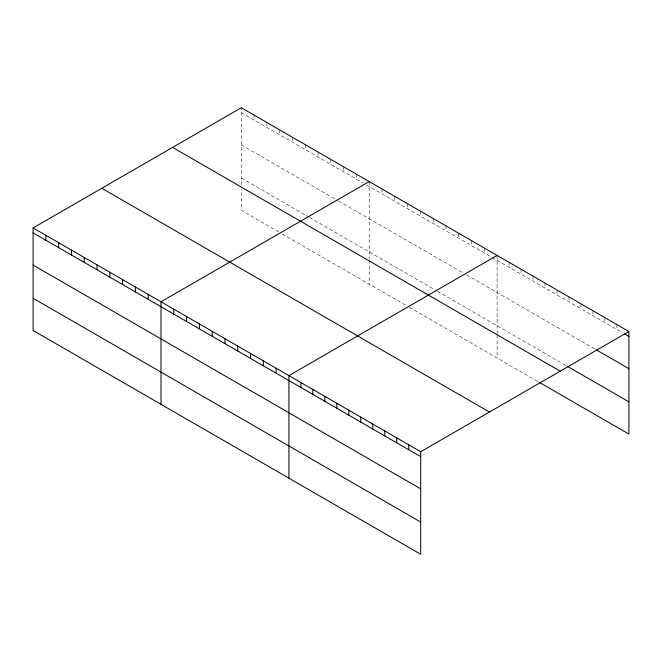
<?xml version="1.0" encoding="UTF-8"?>
<svg xmlns="http://www.w3.org/2000/svg" width="662" height="662" viewBox="0 0 662 662"><rect width="100%" height="100%" fill="white"/><g stroke="black" fill="none" stroke-linecap="round" stroke-linejoin="round"><path stroke-width="0.5" stroke-dasharray="3.31 2.48" d="M241.299 185.12L241.299 107.732M241.299 112.664L363.239 183.068M366.649 185.037L491.146 256.914M491.998 257.402L622.909 332.986M241.299 144.879L337.661 200.512M338.514 201.008L463.011 272.885M466.42 274.854L595.527 349.395M241.299 178.07L308.666 216.962M309.518 217.459L436.572 290.808M437.425 291.305L566.432 365.788M278.818 231.948L241.299 210.284L241.299 189.15M282.227 233.918L407.577 306.291M409.29 307.276L538.189 381.693M616.918 324.595L616.918 329.527M604.936 317.677L604.936 322.609M592.962 310.759L592.962 315.691M580.979 303.841L580.979 308.782M568.997 296.924L568.997 301.864M557.015 290.006L557.015 294.946M545.041 283.088L545.041 288.028M533.059 276.178L533.059 281.11M521.077 269.26L521.077 274.192M509.095 262.342L509.095 267.274M497.112 255.424L497.112 333.822M497.112 334.823L497.112 357.985M484.327 248.043L484.327 252.975M471.534 240.654L471.534 245.594M458.741 233.272L458.741 238.204M445.956 225.883L445.956 230.823M433.163 218.501L433.163 223.433M420.37 211.12L420.37 216.052M407.577 203.731L407.577 208.671M394.792 196.349L394.792 201.281M381.999 188.96L381.999 193.9M369.206 181.578L369.206 258.966M369.206 259.976L369.206 284.13M356.421 174.197L356.421 179.129M343.628 166.807L343.628 171.748M330.834 159.426L330.834 164.358M318.041 152.037L318.041 156.977M305.256 144.655L305.256 149.587M292.463 137.266L292.463 142.206M279.67 129.884L279.67 134.816M266.885 122.503L266.885 127.435M254.092 115.114L254.092 120.054"/><path stroke-width="0.99" d="M420.701 488.862L420.701 451.716L33.1 227.935L33.1 330.487L420.701 554.268L420.701 488.862L33.1 265.081M539.05 382.189L628.9 434.065L628.9 331.513L241.299 107.732L33.1 227.935M369.206 181.578L161.007 301.781L161.007 404.341M497.112 255.424L288.913 375.627L288.913 478.187M420.701 451.716L628.9 331.513M624.622 333.971L628.9 336.445M596.379 349.884L628.9 368.66M567.284 366.276L628.9 401.851M172.592 147.394L560.193 371.175M101.807 188.265L489.408 412.045M33.1 232.867L420.701 456.648M33.1 298.272L420.701 522.053M408.719 444.798L408.719 449.73M396.737 437.88L396.737 442.812M384.763 430.962L384.763 435.894M372.78 424.044L372.78 428.984M360.798 417.126L360.798 422.066M348.816 410.208L348.816 415.148M336.834 403.299L336.834 408.231M324.86 396.381L324.86 401.313M312.878 389.463L312.878 394.395M300.896 382.545L300.896 387.477M276.128 368.246L276.128 373.178M263.335 360.856L263.335 365.796M250.542 353.475L250.542 358.407M237.749 346.085L237.749 351.026M224.964 338.704L224.964 343.636M212.171 331.323L212.171 336.255M199.378 323.933L199.378 328.873M186.593 316.552L186.593 321.484M173.8 309.162L173.8 314.102M148.214 294.4L148.214 299.332M135.429 287.01L135.429 291.95M122.635 279.629L122.635 284.561M109.842 272.239L109.842 277.179M97.057 264.858L97.057 269.79M84.264 257.477L84.264 262.409M71.471 250.087L71.471 255.027M58.678 242.706L58.678 247.638M45.893 235.316L45.893 240.256"/></g></svg>
